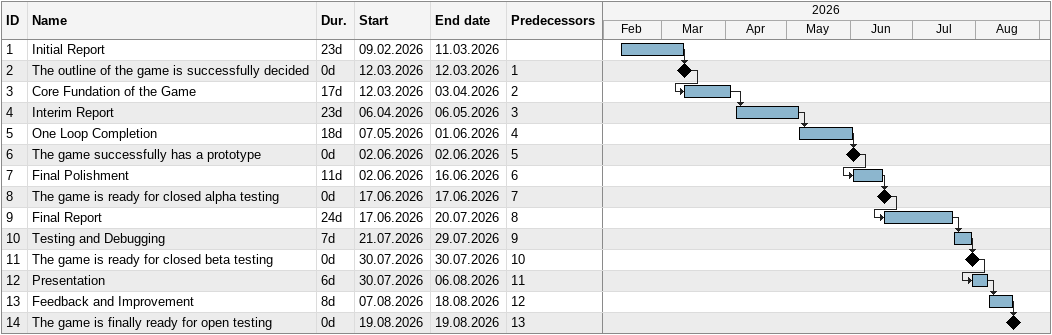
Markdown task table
| ID | Task | Duration | Start | Finish | Predecessors |
|---|---|---|---|---|---|
| 1 | Initial Report | 23d | 2026-02-09 | 2026-03-11 |  |
| 2 | The outline of the game is successfully decided | 0d | 2026-03-12 | 2026-03-12 | 1 |
| 3 | Core Fundation of the Game | 17d | 2026-03-12 | 2026-04-03 | 2 |
| 4 | Interim Report | 23d | 2026-04-06 | 2026-05-06 | 3 |
| 5 | One Loop Completion | 18d | 2026-05-07 | 2026-06-01 | 4 |
| 6 | The game successfully has a prototype | 0d | 2026-06-02 | 2026-06-02 | 5 |
| 7 | Final Polishment | 11d | 2026-06-02 | 2026-06-16 | 6 |
| 8 | The game is ready for closed alpha testing | 0d | 2026-06-17 | 2026-06-17 | 7 |
| 9 | Final Report | 24d | 2026-06-17 | 2026-07-20 | 8 |
| 10 | Testing and Debugging | 7d | 2026-07-21 | 2026-07-29 | 9 |
| 11 | The game is ready for closed beta testing | 0d | 2026-07-30 | 2026-07-30 | 10 |
| 12 | Presentation | 6d | 2026-07-30 | 2026-08-06 | 11 |
| 13 | Feedback and Improvement | 8d | 2026-08-07 | 2026-08-18 | 12 |
| 14 | The game is finally ready for open testing | 0d | 2026-08-19 | 2026-08-19 | 13 |
